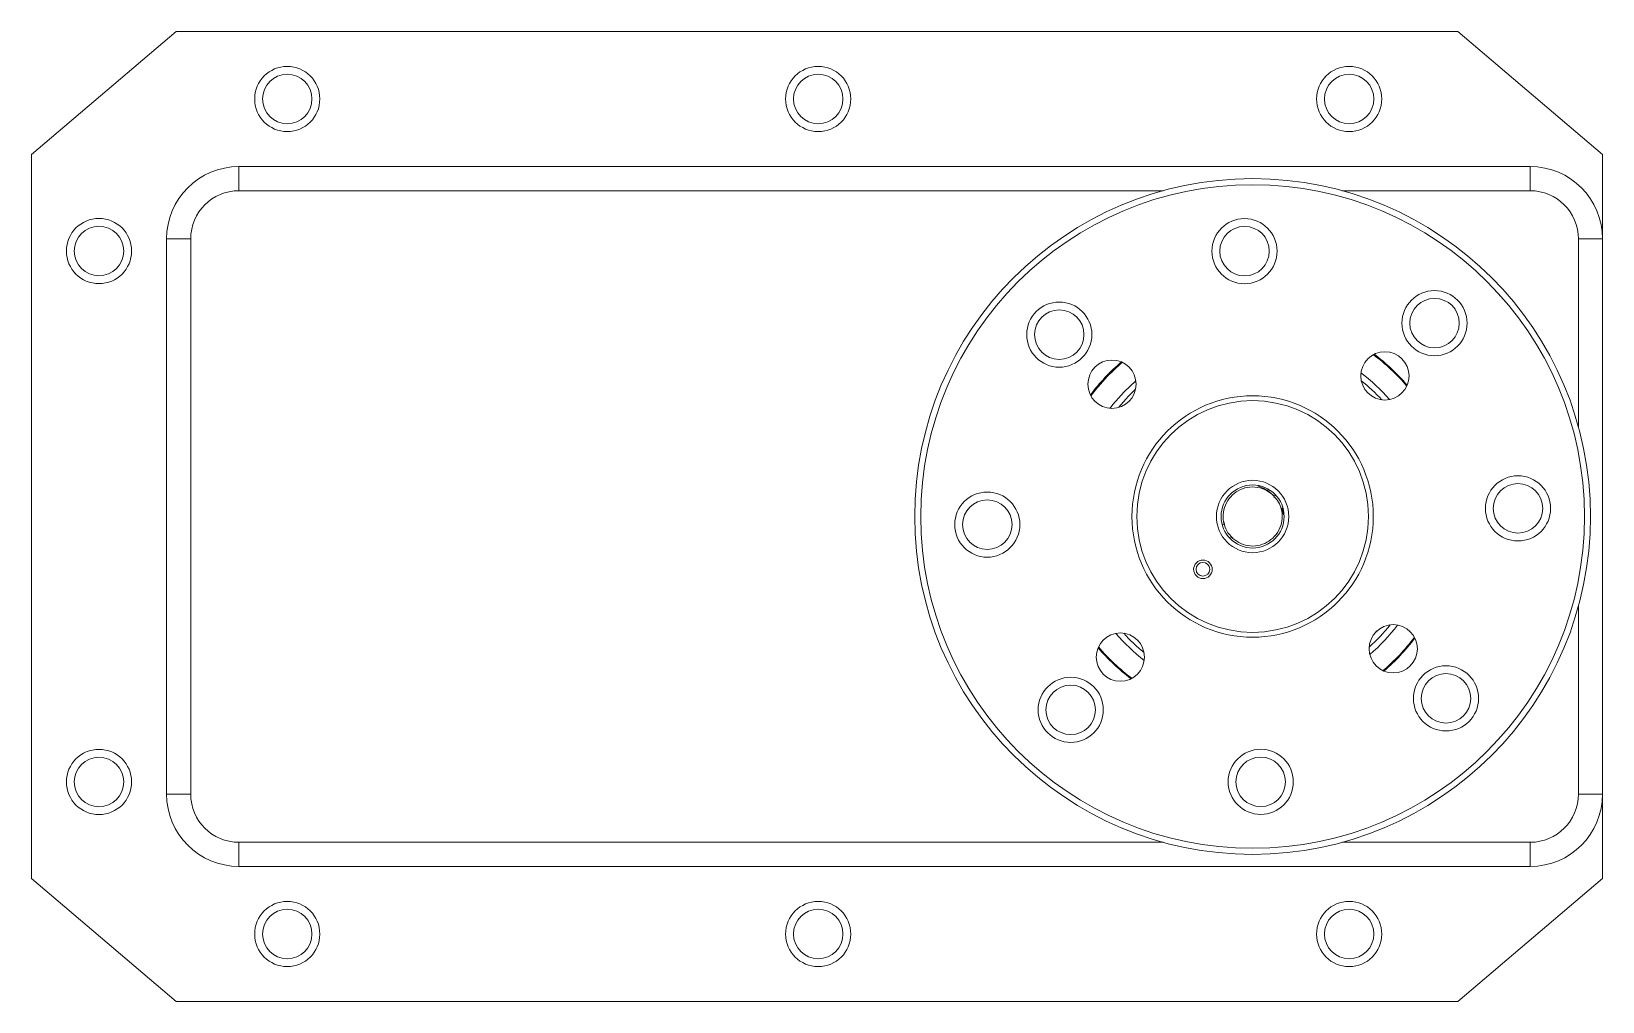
# Model space of a CAD drawing. Header units: millimetres. Extents: x -6 to 59.1, y 0 to 40.2.
import ezdxf

# ---------------------------------------------------------------- set-up
doc = ezdxf.new("R2010")
doc.units = ezdxf.units.MM
doc.linetypes.add('CONTINU', pattern=[0])
doc.layers.add('1', color=1, linetype='CONTINU')
doc.layers.add('3', color=3, linetype='CONTINU')

msp = doc.modelspace()

# ---------------------------------------------------------------- linework, layer by layer
at = {"layer": '1', "linetype": 'Continuous', "lineweight": 15}
for p, q in [((2.6, 34.6), (2.6, 33.6)), ((56.1, 34.6), (2.6, 34.6)), ((56.1, 33.6), (56.1, 34.6)), ((40.892, 33.6), (2.6, 33.6)), ((56.1, 33.6), (48.308, 33.6)), ((0.6, 31.6), (-0.4, 31.6)), ((-0.4, 31.6), (-0.4, 8.6)), ((0.6, 31.6), (0.6, 8.6)), ((58.1, 23.808), (58.1, 31.6)), ((59.1, 31.6), (58.1, 31.6)), ((39.276, 25.259), (39.763, 25.719)), ((39.455, 25.085), (39.04, 24.618)), ((39.751, 25.373), (39.455, 25.085)), ((45.49, 20.938), (45.565, 20.98)), ((45.857, 20.456), (45.782, 20.414)), ((45.819, 20.434), (45.88, 20.166)), ((43.36, 19.754), (43.418, 19.786)), ((43.71, 19.262), (43.641, 19.224)), ((58.1, 8.6), (58.1, 16.392)), ((49.65, 15.248), (49.752, 15.356)), ((-0.4, 8.6), (0.6, 8.6)), ((58.1, 8.6), (59.1, 8.6)), ((2.6, 6.6), (2.6, 5.6)), ((2.6, 6.6), (40.892, 6.6)), ((48.308, 6.6), (56.1, 6.6)), ((56.1, 5.6), (56.1, 6.6)), ((2.6, 5.6), (56.1, 5.6))]:
    msp.add_line(p, q, dxfattribs=at)
at = {"layer": '1', "linetype": 'Continuous', "lineweight": 15, "flags": 128}
for points in [[(39.197, 26.487), (39.13, 26.43), (38.592, 25.921)], [(38.592, 25.921), (38.101, 25.368), (37.895, 25.103)], [(38.696, 24.584), (38.813, 24.734), (39.276, 25.259)]]:
    msp.add_lwpolyline(points, dxfattribs=at)
at = {"layer": '1', "linetype": 'Continuous', "lineweight": 15}
for centre, radius in [((4.6, 37.4), 1.35), ((4.6, 37.4), 1.025), ((26.6, 37.4), 1.35), ((26.6, 37.4), 1.025), ((48.6, 37.4), 1.35), ((48.6, 37.4), 1.025), ((44.6, 20.1), 14), ((44.6, 20.1), 13.75), ((-3.2, 31.1), 1.35), ((-3.2, 31.1), 1.025), ((44.264, 31.095), 1.35), ((44.264, 31.095), 1.025), ((52.137, 28.112), 1.35), ((36.588, 27.637), 1.35), ((36.588, 27.637), 1.025), ((52.137, 28.112), 1.025), ((50.081, 25.927), 1), ((38.773, 25.581), 1), ((44.6, 20.1), 5), ((44.6, 20.1), 4.8), ((44.6, 20.1), 1.5), ((55.595, 20.436), 1.35), ((33.605, 19.764), 1.35), ((44.6, 20.1), 1.306), ((55.595, 20.436), 1.025), ((33.605, 19.764), 1.025), ((42.541, 17.911), 0.385), ((42.541, 17.911), 0.285), ((39.119, 14.273), 1), ((50.427, 14.619), 1), ((52.612, 12.563), 1.35), ((37.063, 12.088), 1.35), ((37.063, 12.088), 1.025), ((52.612, 12.563), 1.025), ((-3.2, 9.1), 1.35), ((44.936, 9.105), 1.35), ((-3.2, 9.1), 1.025), ((44.936, 9.105), 1.025), ((4.6, 2.8), 1.35), ((26.6, 2.8), 1.35), ((48.6, 2.8), 1.35), ((4.6, 2.8), 1.025), ((26.6, 2.8), 1.025), ((48.6, 2.8), 1.025)]:
    msp.add_circle(centre, radius, dxfattribs=at)
for centre, radius, start, end in [((2.6, 31.6), 3, 90, 180), ((56.1, 31.6), 3, 360, 90), ((2.6, 31.6), 2, 90, 180), ((56.1, 31.6), 2, 360, 90), ((44.6, 20.1), 8.366, 40.22934, 53.2727), ((44.6, 20.1), 8.4, 40.34181, 53.16022), ((44.6, 20.1), 8.4, 130.34181, 143.16022), ((44.632, 20.069), 7.458, 40.83698, 53.30595), ((44.632, 20.069), 7.208, 42.46765, 51.67527), ((44.6, 20.1), 1.223, 43.27123, 49.46535), ((44.632, 20.069), 7.458, 220.18919, 232.67186), ((44.632, 20.069), 7.208, 221.81339, 231.04766), ((44.632, 20.069), 7.208, 311.72256, 321.789), ((44.632, 20.069), 7.458, 310.29708, 323.21449), ((44.6, 20.1), 8.366, 310.22934, 323.2727), ((44.6, 20.1), 8.4, 310.34181, 323.16022), ((44.6, 20.1), 8.4, 220.34181, 233.16022), ((44.6, 20.1), 8.366, 220.22934, 233.2727), ((2.6, 8.6), 3, 180, 270), ((2.6, 8.6), 2, 180, 270), ((56.1, 8.6), 2, 270, 0), ((56.1, 8.6), 3, 270, 0)]:
    msp.add_arc(centre, radius, start, end, dxfattribs=at)
for points, knots in [([(45.49, 20.938), (45.397, 21.037), (45.291, 21.117), (45.06, 21.24), (44.93, 21.286), (44.658, 21.329), (44.517, 21.328), (44.247, 21.279), (44.119, 21.232), (43.893, 21.106), (43.785, 21.022), (43.601, 20.819), (43.525, 20.7), (43.419, 20.445), (43.388, 20.311), (43.371, 20.05), (43.383, 19.918), (43.418, 19.786)], [0, 0, 0, 0, 0.125, 0.125, 0.25, 0.25, 0.375, 0.375, 0.5, 0.5, 0.625, 0.625, 0.75, 0.75, 0.875, 0.875, 1, 1, 1, 1]), ([(44.814, 21.368), (44.95, 21.32), (45.166, 21.242), (45.333, 21.087), (45.395, 21.029)], [0, 0, 0, 0, 0.62863, 1, 1, 1, 1]), ([(45.484, 20.921), (45.554, 20.851), (45.696, 20.707), (45.757, 20.515), (45.788, 20.417)], [0, 0, 0, 0, 0.493108, 1, 1, 1, 1]), ([(43.71, 19.262), (43.803, 19.163), (43.909, 19.083), (44.14, 18.96), (44.27, 18.914), (44.542, 18.871), (44.683, 18.872), (44.953, 18.921), (45.081, 18.968), (45.307, 19.094), (45.415, 19.178), (45.599, 19.381), (45.675, 19.5), (45.781, 19.755), (45.812, 19.889), (45.829, 20.15), (45.817, 20.282), (45.782, 20.414)], [0, 0, 0, 0, 0.125, 0.125, 0.25, 0.25, 0.375, 0.375, 0.5, 0.5, 0.625, 0.625, 0.75, 0.75, 0.875, 0.875, 1, 1, 1, 1]), ([(43.778, 19.206), (43.683, 19.299), (43.492, 19.484), (43.435, 19.744), (43.407, 19.874)], [0, 0, 0, 0, 0.500001, 1, 1, 1, 1])]:
    msp.add_open_spline(points, degree=3, knots=knots, dxfattribs=at)
at = {"layer": '3', "linetype": 'Continuous', "lineweight": 15}
for p, q in [((0, 40.2), (-6, 35.1)), ((53.1, 40.2), (0, 40.2)), ((59.1, 35.1), (53.1, 40.2)), ((-6, 35.1), (-6, 5.1)), ((59.1, 5.1), (59.1, 35.1)), ((-6, 5.1), (0, 0)), ((53.1, 0), (59.1, 5.1)), ((0, 0), (53.1, 0))]:
    msp.add_line(p, q, dxfattribs=at)

doc.saveas('drawing.dxf')
